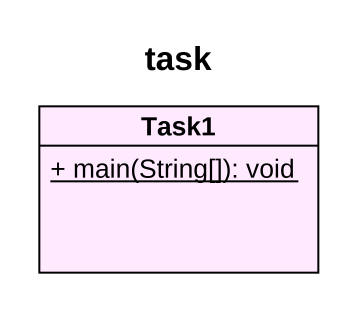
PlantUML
@startuml
title task
hide circle
hide empty members
skinparam classAttributeIconSize 0
class Task1 #FFE9FF {
  {static} + main(String[]): void
}
@enduml
